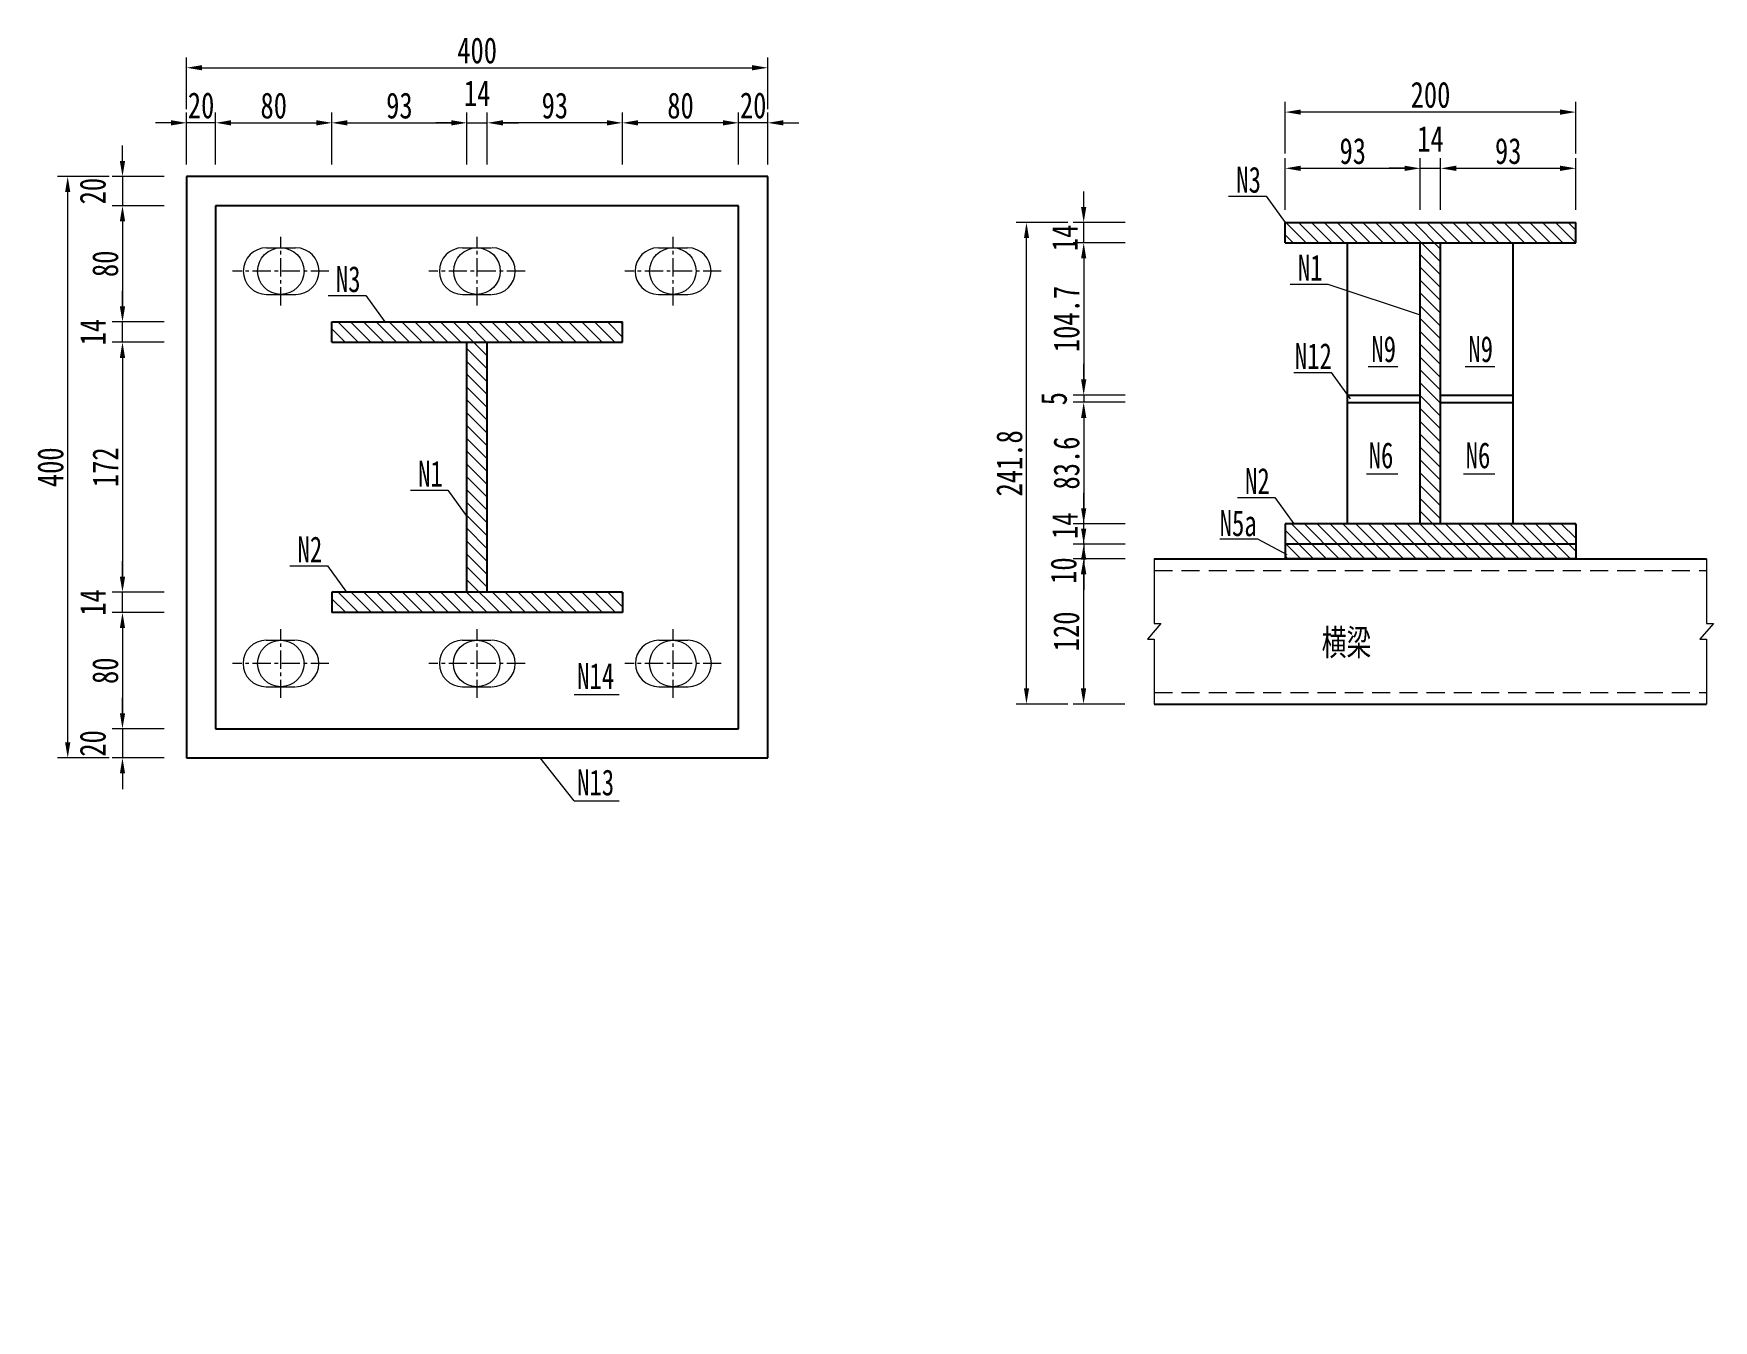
# Model space of a CAD drawing. Extents: x 98573 to 114325, y 0 to 100142.
# Drawn here: x 99855 to 101011, y 24648 to 25533 of the extents above; entities that cross this region are included whole.
import ezdxf

# ---------------------------------------------------------------- set-up
doc = ezdxf.new("R2010")
doc.units = 0
doc.header["$MEASUREMENT"] = 0
doc.linetypes.add('CENTERX2', pattern=[4, 2.5, -0.5, 0.5, -0.5])
doc.linetypes.add('DASHED2', pattern=[0.375, 0.25, -0.125])
doc.layers.get('Defpoints').update_dxf_attribs({"color": 9, "lineweight": 5})
for name, color, linetype, lineweight in [('dashed', 4, 'DASHED2', 5), ('中心线', 2, 'CENTERX2', 15), ('标注', 4, 'Continuous', 13), ('细线', 4, 'Continuous', 13), ('钢板单线', 6, 'Continuous', 25)]:
    doc.layers.add(name, color=color, linetype=linetype, lineweight=lineweight)
doc.styles.get("Standard").update_dxf_attribs({"font": '仿宋_GB2312.ttf', "width": 0.75})
doc.dimstyles.new('0.1', dxfattribs={"dimscale": 0, "dimtxt": 2.5, "dimasz": 1.5, "dimexe": 1, "dimexo": 1, "dimgap": 0.4, "dimtad": 1, "dimdec": 1, "dimdsep": 46, "dimtxsty": 'Standard', "dimcen": 0.2, "dimclrd": 256, "dimclre": 256, "dimclrt": 256, "dimadec": 3, "dimazin": 2, "dimtfac": 1, "dimtdec": 1, "dimtmove": 2, "dimatfit": 3, "dimfxl": 4, "dimfxlon": 1, "dimtolj": 1, "dimtzin": 0, "dimlwd": -1, "dimlwe": -1, "dimarcsym": 0})

# ---------------------------------------------------------------- blocks, each defined once
blk = doc.blocks.new('*D238')
at = {"layer": 'Defpoints', "color": 0, "transparency": 16777216}
for p in [(100063.1, 25414.7), (99916.1, 25334.7), (100060.2, 25334.7)]:
    blk.add_point(p, dxfattribs=at)
at = {"layer": '标注', "transparency": 16777216}
for p, q in [((99944.7, 25414.7), (99909, 25414.7)), ((99944.7, 25334.7), (99909, 25334.7))]:
    blk.add_line(p, q, dxfattribs=at)
at = {"layer": '标注', "color": 4, "transparency": 16777216}
blk.add_line((99916.1, 25404), (99916.1, 25345.4), dxfattribs=at)
for points in [[(99914.3, 25404), (99917.9, 25404), (99916.1, 25414.7)], [(99914.3, 25345.4), (99917.9, 25345.4), (99916.1, 25334.7)]]:
    blk.add_solid(points, dxfattribs=at)
at = {"layer": '标注', "transparency": 16777216, "insert": (99904.3, 25374.7), "char_height": 17.86, "attachment_point": 5, "rotation": 90}
blk.add_mtext('\\A1;80', dxfattribs=at)
blk = doc.blocks.new('*D239')
at = {"layer": 'Defpoints', "color": 0, "transparency": 16777216}
for p in [(99916.1, 25334.7), (100060.2, 25334.7), (100060.2, 25320.7)]:
    blk.add_point(p, dxfattribs=at)
at = {"layer": '标注', "color": 4, "transparency": 16777216}
for p, q in [((99916.1, 25345.4), (99916.1, 25356.1)), ((99916.1, 25320.7), (99916.1, 25334.7)), ((99916.1, 25310), (99916.1, 25299.3))]:
    blk.add_line(p, q, dxfattribs=at)
at = {"layer": '标注', "transparency": 16777216}
for p, q in [((99944.7, 25334.7), (99909, 25334.7)), ((99944.7, 25320.7), (99909, 25320.7))]:
    blk.add_line(p, q, dxfattribs=at)
at = {"layer": '标注', "color": 4, "transparency": 16777216}
for points in [[(99914.3, 25345.4), (99917.9, 25345.4), (99916.1, 25334.7)], [(99914.3, 25310), (99917.9, 25310), (99916.1, 25320.7)]]:
    blk.add_solid(points, dxfattribs=at)
at = {"layer": '标注', "transparency": 16777216, "insert": (99895.7, 25327.7), "char_height": 17.86, "attachment_point": 5, "rotation": 90}
blk.add_mtext('\\A1;14', dxfattribs=at)
blk = doc.blocks.new('*D240')
at = {"layer": 'Defpoints', "color": 0, "transparency": 16777216}
for p in [(100060.2, 25320.7), (99916.1, 25148.7), (100060.2, 25148.7)]:
    blk.add_point(p, dxfattribs=at)
at = {"layer": '标注', "transparency": 16777216}
for p, q in [((99944.7, 25320.7), (99909, 25320.7)), ((99944.7, 25148.7), (99909, 25148.7))]:
    blk.add_line(p, q, dxfattribs=at)
at = {"layer": '标注', "color": 4, "transparency": 16777216}
blk.add_line((99916.1, 25310), (99916.1, 25159.4), dxfattribs=at)
for points in [[(99914.3, 25310), (99917.9, 25310), (99916.1, 25320.7)], [(99914.3, 25159.4), (99917.9, 25159.4), (99916.1, 25148.7)]]:
    blk.add_solid(points, dxfattribs=at)
at = {"layer": '标注', "transparency": 16777216, "insert": (99904.3, 25234.7), "char_height": 17.86, "attachment_point": 5, "rotation": 90}
blk.add_mtext('\\A1;172', dxfattribs=at)
blk = doc.blocks.new('*D241')
at = {"layer": 'Defpoints', "color": 0, "transparency": 16777216}
for p in [(99916.1, 25148.7), (100060.2, 25148.7), (100060.2, 25134.7)]:
    blk.add_point(p, dxfattribs=at)
at = {"layer": '标注', "color": 4, "transparency": 16777216}
for p, q in [((99916.1, 25159.4), (99916.1, 25170.1)), ((99916.1, 25134.7), (99916.1, 25148.7)), ((99916.1, 25124), (99916.1, 25113.3))]:
    blk.add_line(p, q, dxfattribs=at)
at = {"layer": '标注', "transparency": 16777216}
for p, q in [((99944.7, 25148.7), (99909, 25148.7)), ((99944.7, 25134.7), (99909, 25134.7))]:
    blk.add_line(p, q, dxfattribs=at)
at = {"layer": '标注', "color": 4, "transparency": 16777216}
for points in [[(99914.3, 25159.4), (99917.9, 25159.4), (99916.1, 25148.7)], [(99914.3, 25124), (99917.9, 25124), (99916.1, 25134.7)]]:
    blk.add_solid(points, dxfattribs=at)
at = {"layer": '标注', "transparency": 16777216, "insert": (99895.7, 25141.7), "char_height": 17.86, "attachment_point": 5, "rotation": 90}
blk.add_mtext('\\A1;14', dxfattribs=at)
blk = doc.blocks.new('*D242')
at = {"layer": 'Defpoints', "color": 0, "transparency": 16777216}
for p in [(100060.2, 25134.7), (99916.1, 25054.7), (100060.2, 25054.7)]:
    blk.add_point(p, dxfattribs=at)
at = {"layer": '标注', "transparency": 16777216}
for p, q in [((99944.7, 25134.7), (99909, 25134.7)), ((99944.7, 25054.7), (99909, 25054.7))]:
    blk.add_line(p, q, dxfattribs=at)
at = {"layer": '标注', "color": 4, "transparency": 16777216}
blk.add_line((99916.1, 25124), (99916.1, 25065.4), dxfattribs=at)
for points in [[(99914.3, 25124), (99917.9, 25124), (99916.1, 25134.7)], [(99914.3, 25065.4), (99917.9, 25065.4), (99916.1, 25054.7)]]:
    blk.add_solid(points, dxfattribs=at)
at = {"layer": '标注', "transparency": 16777216, "insert": (99904.3, 25094.7), "char_height": 17.86, "attachment_point": 5, "rotation": 90}
blk.add_mtext('\\A1;80', dxfattribs=at)
blk = doc.blocks.new('*D243')
at = {"layer": 'Defpoints', "color": 0, "transparency": 16777216}
for p in [(99878.4, 25434.7), (99960.2, 25434.7), (99960.2, 25034.7)]:
    blk.add_point(p, dxfattribs=at)
at = {"layer": '标注', "transparency": 16777216}
for p, q in [((99907, 25434.7), (99871.3, 25434.7)), ((99907, 25034.7), (99871.3, 25034.7))]:
    blk.add_line(p, q, dxfattribs=at)
at = {"layer": '标注', "color": 4, "transparency": 16777216}
blk.add_line((99878.4, 25045.4), (99878.4, 25424), dxfattribs=at)
for points in [[(99876.6, 25424), (99880.2, 25424), (99878.4, 25434.7)], [(99876.6, 25045.4), (99880.2, 25045.4), (99878.4, 25034.7)]]:
    blk.add_solid(points, dxfattribs=at)
at = {"layer": '标注', "transparency": 16777216, "insert": (99866.6, 25234.7), "char_height": 17.86, "attachment_point": 5, "rotation": 90}
blk.add_mtext('\\A1;400', dxfattribs=at)
blk = doc.blocks.new('*D244')
at = {"layer": 'Defpoints', "color": 0, "transparency": 16777216}
for p in [(100060.2, 25471.7), (99980.2, 25414.7), (100060.2, 25334.7)]:
    blk.add_point(p, dxfattribs=at)
at = {"layer": '标注', "transparency": 16777216}
for p, q in [((99980.2, 25443.1), (99980.2, 25478.9)), ((100060.2, 25443.1), (100060.2, 25478.9))]:
    blk.add_line(p, q, dxfattribs=at)
at = {"layer": '标注', "color": 4, "transparency": 16777216}
blk.add_line((99990.9, 25471.7), (100049.5, 25471.7), dxfattribs=at)
for points in [[(99990.9, 25473.5), (99990.9, 25469.9), (99980.2, 25471.7)], [(100049.5, 25473.5), (100049.5, 25469.9), (100060.2, 25471.7)]]:
    blk.add_solid(points, dxfattribs=at)
at = {"layer": '标注', "transparency": 16777216, "insert": (100020.2, 25483.5), "char_height": 17.86, "attachment_point": 5}
blk.add_mtext('\\A1;80', dxfattribs=at)
blk = doc.blocks.new('*D245')
at = {"layer": 'Defpoints', "color": 0, "transparency": 16777216}
for p in [(100153.2, 25471.7), (100060.2, 25334.7), (100153.2, 25320.6)]:
    blk.add_point(p, dxfattribs=at)
at = {"layer": '标注', "transparency": 16777216}
for p, q in [((100060.2, 25443.1), (100060.2, 25478.9)), ((100153.2, 25443.1), (100153.2, 25478.9))]:
    blk.add_line(p, q, dxfattribs=at)
at = {"layer": '标注', "color": 4, "transparency": 16777216}
blk.add_line((100070.9, 25471.7), (100142.5, 25471.7), dxfattribs=at)
for points in [[(100070.9, 25473.5), (100070.9, 25469.9), (100060.2, 25471.7)], [(100142.5, 25473.5), (100142.5, 25469.9), (100153.2, 25471.7)]]:
    blk.add_solid(points, dxfattribs=at)
at = {"layer": '标注', "transparency": 16777216, "insert": (100106.7, 25483.5), "char_height": 17.86, "attachment_point": 5}
blk.add_mtext('\\A1;93', dxfattribs=at)
blk = doc.blocks.new('*D246')
at = {"layer": 'Defpoints', "color": 0, "transparency": 16777216}
for p in [(100167.2, 25471.7), (100153.2, 25291.6), (100167.2, 25291.6)]:
    blk.add_point(p, dxfattribs=at)
at = {"layer": '标注', "color": 4, "transparency": 16777216}
for p, q in [((100142.5, 25471.7), (100131.8, 25471.7)), ((100153.2, 25471.7), (100167.2, 25471.7)), ((100177.9, 25471.7), (100188.6, 25471.7))]:
    blk.add_line(p, q, dxfattribs=at)
at = {"layer": '标注', "transparency": 16777216}
for p, q in [((100153.2, 25443.1), (100153.2, 25478.9)), ((100167.2, 25443.1), (100167.2, 25478.9))]:
    blk.add_line(p, q, dxfattribs=at)
at = {"layer": '标注', "color": 4, "transparency": 16777216}
for points in [[(100142.5, 25473.5), (100142.5, 25469.9), (100153.2, 25471.7)], [(100177.9, 25473.5), (100177.9, 25469.9), (100167.2, 25471.7)]]:
    blk.add_solid(points, dxfattribs=at)
at = {"layer": '标注', "transparency": 16777216, "insert": (100160.2, 25492.1), "char_height": 17.86, "attachment_point": 5}
blk.add_mtext('\\A1;14', dxfattribs=at)
blk = doc.blocks.new('*D247')
at = {"layer": 'Defpoints', "color": 0, "transparency": 16777216}
for p in [(100260.2, 25471.7), (100340.2, 25414.7), (100260.2, 25334.7)]:
    blk.add_point(p, dxfattribs=at)
at = {"layer": '标注', "transparency": 16777216}
for p, q in [((100260.2, 25443.1), (100260.2, 25478.9)), ((100340.2, 25443.1), (100340.2, 25478.9))]:
    blk.add_line(p, q, dxfattribs=at)
at = {"layer": '标注', "color": 4, "transparency": 16777216}
blk.add_line((100329.5, 25471.7), (100270.9, 25471.7), dxfattribs=at)
for points in [[(100270.9, 25473.5), (100270.9, 25469.9), (100260.2, 25471.7)], [(100329.5, 25473.5), (100329.5, 25469.9), (100340.2, 25471.7)]]:
    blk.add_solid(points, dxfattribs=at)
at = {"layer": '标注', "transparency": 16777216, "insert": (100300.2, 25483.5), "char_height": 17.86, "attachment_point": 5}
blk.add_mtext('\\A1;80', dxfattribs=at)
blk = doc.blocks.new('*D248')
at = {"layer": 'Defpoints', "color": 0, "transparency": 16777216}
for p in [(100167.2, 25471.7), (100260.2, 25334.7), (100167.2, 25320.6)]:
    blk.add_point(p, dxfattribs=at)
at = {"layer": '标注', "transparency": 16777216}
for p, q in [((100167.2, 25443.1), (100167.2, 25478.9)), ((100260.2, 25443.1), (100260.2, 25478.9))]:
    blk.add_line(p, q, dxfattribs=at)
at = {"layer": '标注', "color": 4, "transparency": 16777216}
blk.add_line((100249.5, 25471.7), (100177.9, 25471.7), dxfattribs=at)
for points in [[(100177.9, 25473.5), (100177.9, 25469.9), (100167.2, 25471.7)], [(100249.5, 25473.5), (100249.5, 25469.9), (100260.2, 25471.7)]]:
    blk.add_solid(points, dxfattribs=at)
at = {"layer": '标注', "transparency": 16777216, "insert": (100213.7, 25483.5), "char_height": 17.86, "attachment_point": 5}
blk.add_mtext('\\A1;93', dxfattribs=at)
blk = doc.blocks.new('*D249')
at = {"layer": 'Defpoints', "color": 0, "transparency": 16777216}
for p in [(100360.2, 25509.6), (99960.2, 25434.7), (100360.2, 25434.7)]:
    blk.add_point(p, dxfattribs=at)
at = {"layer": '标注', "transparency": 16777216}
for p, q in [((99960.2, 25481), (99960.2, 25516.7)), ((100360.2, 25481), (100360.2, 25516.7))]:
    blk.add_line(p, q, dxfattribs=at)
at = {"layer": '标注', "color": 4, "transparency": 16777216}
blk.add_line((99970.9, 25509.6), (100349.5, 25509.6), dxfattribs=at)
for points in [[(99970.9, 25511.4), (99970.9, 25507.8), (99960.2, 25509.6)], [(100349.5, 25511.4), (100349.5, 25507.8), (100360.2, 25509.6)]]:
    blk.add_solid(points, dxfattribs=at)
at = {"layer": '标注', "transparency": 16777216, "insert": (100160.2, 25521.4), "char_height": 17.86, "attachment_point": 5}
blk.add_mtext('\\A1;400', dxfattribs=at)
blk = doc.blocks.new('*D250')
at = {"layer": 'Defpoints', "color": 0, "transparency": 16777216}
for p in [(100809.4, 25440.4), (100716.4, 25403.1), (100809.4, 25389.1)]:
    blk.add_point(p, dxfattribs=at)
at = {"layer": '标注', "transparency": 16777216}
for p, q in [((100716.4, 25411.8), (100716.4, 25447.5)), ((100809.4, 25411.8), (100809.4, 25447.5))]:
    blk.add_line(p, q, dxfattribs=at)
at = {"layer": '标注', "color": 4, "transparency": 16777216}
blk.add_line((100727.1, 25440.4), (100798.6, 25440.4), dxfattribs=at)
for points in [[(100727.1, 25442.2), (100727.1, 25438.6), (100716.4, 25440.4)], [(100798.6, 25442.2), (100798.6, 25438.6), (100809.4, 25440.4)]]:
    blk.add_solid(points, dxfattribs=at)
at = {"layer": '标注', "transparency": 16777216, "insert": (100762.9, 25452.2), "char_height": 17.86, "attachment_point": 5}
blk.add_mtext('\\A1;93', dxfattribs=at)
blk = doc.blocks.new('*D251')
at = {"layer": 'Defpoints', "color": 0, "transparency": 16777216}
for p in [(100823.4, 25440.4), (100809.4, 25389), (100823.4, 25389)]:
    blk.add_point(p, dxfattribs=at)
at = {"layer": '标注', "color": 4, "transparency": 16777216}
for p, q in [((100798.6, 25440.4), (100787.9, 25440.4)), ((100809.4, 25440.4), (100823.4, 25440.4)), ((100834.1, 25440.4), (100844.8, 25440.4))]:
    blk.add_line(p, q, dxfattribs=at)
at = {"layer": '标注', "transparency": 16777216}
for p, q in [((100809.4, 25411.8), (100809.4, 25447.5)), ((100823.4, 25411.8), (100823.4, 25447.5))]:
    blk.add_line(p, q, dxfattribs=at)
at = {"layer": '标注', "color": 4, "transparency": 16777216}
for points in [[(100798.6, 25442.2), (100798.6, 25438.6), (100809.4, 25440.4)], [(100834.1, 25442.2), (100834.1, 25438.6), (100823.4, 25440.4)]]:
    blk.add_solid(points, dxfattribs=at)
at = {"layer": '标注', "transparency": 16777216, "insert": (100816.4, 25460.7), "char_height": 17.86, "attachment_point": 5}
blk.add_mtext('\\A1;14', dxfattribs=at)
blk = doc.blocks.new('*D252')
at = {"layer": 'Defpoints', "color": 0, "transparency": 16777216}
for p in [(100916.4, 25440.4), (100823.4, 25389), (100916.4, 0)]:
    blk.add_point(p, dxfattribs=at)
at = {"layer": '标注', "transparency": 16777216}
for p, q in [((100823.4, 25411.8), (100823.4, 25447.5)), ((100916.4, 25411.8), (100916.4, 25447.5))]:
    blk.add_line(p, q, dxfattribs=at)
at = {"layer": '标注', "color": 4, "transparency": 16777216}
blk.add_line((100834.1, 25440.4), (100905.6, 25440.4), dxfattribs=at)
for points in [[(100834.1, 25442.2), (100834.1, 25438.6), (100823.4, 25440.4)], [(100905.6, 25442.2), (100905.6, 25438.6), (100916.4, 25440.4)]]:
    blk.add_solid(points, dxfattribs=at)
at = {"layer": '标注', "transparency": 16777216, "insert": (100869.9, 25452.2), "char_height": 17.86, "attachment_point": 5}
blk.add_mtext('\\A1;93', dxfattribs=at)
blk = doc.blocks.new('*D253')
at = {"layer": 'Defpoints', "color": 0, "transparency": 16777216}
for p in [(100716.4, 25479.1), (100716.4, 25403.1), (100916.4, 25403.1)]:
    blk.add_point(p, dxfattribs=at)
at = {"layer": '标注', "transparency": 16777216}
for p, q in [((100716.4, 25450.5), (100716.4, 25486.2)), ((100916.4, 25450.5), (100916.4, 25486.2))]:
    blk.add_line(p, q, dxfattribs=at)
at = {"layer": '标注', "color": 4, "transparency": 16777216}
blk.add_line((100905.6, 25479.1), (100727.1, 25479.1), dxfattribs=at)
for points in [[(100727.1, 25480.9), (100727.1, 25477.3), (100716.4, 25479.1)], [(100905.6, 25480.9), (100905.6, 25477.3), (100916.4, 25479.1)]]:
    blk.add_solid(points, dxfattribs=at)
at = {"layer": '标注', "transparency": 16777216, "insert": (100816.4, 25490.9), "char_height": 17.86, "attachment_point": 5}
blk.add_mtext('\\A1;200', dxfattribs=at)
blk = doc.blocks.new('*D254')
at = {"layer": 'Defpoints', "color": 0, "transparency": 16777216}
for p in [(100577.7, 25403.1), (100716.4, 25403.1), (100716.4, 25389.1)]:
    blk.add_point(p, dxfattribs=at)
at = {"layer": '标注', "color": 4, "transparency": 16777216}
for p, q in [((100577.7, 25413.8), (100577.7, 25424.5)), ((100577.7, 25389.1), (100577.7, 25403.1)), ((100577.7, 25378.4), (100577.7, 25367.6))]:
    blk.add_line(p, q, dxfattribs=at)
at = {"layer": '标注', "transparency": 16777216}
for p, q in [((100606.3, 25403.1), (100570.5, 25403.1)), ((100606.3, 25389.1), (100570.5, 25389.1))]:
    blk.add_line(p, q, dxfattribs=at)
at = {"layer": '标注', "color": 4, "transparency": 16777216}
for points in [[(100575.9, 25413.8), (100579.5, 25413.8), (100577.7, 25403.1)], [(100575.9, 25378.4), (100579.5, 25378.4), (100577.7, 25389.1)]]:
    blk.add_solid(points, dxfattribs=at)
at = {"layer": '标注', "transparency": 16777216, "insert": (100564.7, 25392.5), "char_height": 17.86, "attachment_point": 5, "rotation": 90}
blk.add_mtext('\\A1;14', dxfattribs=at)
blk = doc.blocks.new('*D255')
at = {"layer": 'Defpoints', "color": 0, "transparency": 16777216}
for p in [(100577.7, 25195.8), (100625.1, 25195.8), (100625.1, 25181.8)]:
    blk.add_point(p, dxfattribs=at)
at = {"layer": '标注', "color": 4, "transparency": 16777216}
for p, q in [((100577.7, 25206.5), (100577.7, 25217.2)), ((100577.7, 25181.8), (100577.7, 25195.8)), ((100577.7, 25171.1), (100577.7, 25160.3))]:
    blk.add_line(p, q, dxfattribs=at)
at = {"layer": '标注', "transparency": 16777216}
for p, q in [((100606.3, 25195.8), (100570.5, 25195.8)), ((100606.3, 25181.8), (100570.5, 25181.8))]:
    blk.add_line(p, q, dxfattribs=at)
at = {"layer": '标注', "color": 4, "transparency": 16777216}
for points in [[(100575.9, 25206.5), (100579.5, 25206.5), (100577.7, 25195.8)], [(100575.9, 25171.1), (100579.5, 25171.1), (100577.7, 25181.8)]]:
    blk.add_solid(points, dxfattribs=at)
at = {"layer": '标注', "transparency": 16777216, "insert": (100564.7, 25194.5), "char_height": 17.86, "attachment_point": 5, "rotation": 90}
blk.add_mtext('\\A1;14', dxfattribs=at)
blk = doc.blocks.new('*D256')
at = {"layer": 'Defpoints', "color": 0, "transparency": 16777216}
for p in [(100577.7, 25171.8), (100625.1, 25181.8), (100625.1, 25171.8)]:
    blk.add_point(p, dxfattribs=at)
at = {"layer": '标注', "color": 4, "transparency": 16777216}
for p, q in [((100577.7, 25192.5), (100577.7, 25203.2)), ((100577.7, 25181.8), (100577.7, 25171.8)), ((100577.7, 25161.1), (100577.7, 25150.3))]:
    blk.add_line(p, q, dxfattribs=at)
at = {"layer": '标注', "transparency": 16777216}
for p, q in [((100606.3, 25181.8), (100570.5, 25181.8)), ((100606.3, 25171.8), (100570.5, 25171.8))]:
    blk.add_line(p, q, dxfattribs=at)
at = {"layer": '标注', "color": 4, "transparency": 16777216}
for points in [[(100575.9, 25192.5), (100579.5, 25192.5), (100577.7, 25181.8)], [(100575.9, 25161.1), (100579.5, 25161.1), (100577.7, 25171.8)]]:
    blk.add_solid(points, dxfattribs=at)
at = {"layer": '标注', "transparency": 16777216, "insert": (100563.9, 25163.6), "char_height": 17.86, "attachment_point": 5, "rotation": 90}
blk.add_mtext('\\A1;10', dxfattribs=at)
blk = doc.blocks.new('*D257')
at = {"layer": 'Defpoints', "color": 0, "transparency": 16777216}
for p in [(100660.3, 25171.8), (100577.6, 25071.8), (100660.3, 25071.8)]:
    blk.add_point(p, dxfattribs=at)
at = {"layer": '标注', "transparency": 16777216}
for p, q in [((100606.1, 25171.8), (100570.4, 25171.8)), ((100606.1, 25071.8), (100570.4, 25071.8))]:
    blk.add_line(p, q, dxfattribs=at)
at = {"layer": '标注', "color": 4, "transparency": 16777216}
blk.add_line((100577.6, 25161.1), (100577.6, 25082.5), dxfattribs=at)
for points in [[(100575.8, 25161.1), (100579.4, 25161.1), (100577.6, 25171.8)], [(100575.8, 25082.5), (100579.4, 25082.5), (100577.6, 25071.8)]]:
    blk.add_solid(points, dxfattribs=at)
at = {"layer": '标注', "transparency": 16777216, "insert": (100565.8, 25121.8), "char_height": 17.86, "attachment_point": 5, "rotation": 90}
blk.add_mtext('\\A1;120', dxfattribs=at)
blk = doc.blocks.new('*D258')
at = {"layer": 'Defpoints', "color": 0, "transparency": 16777216}
for p in [(100538.3, 25403.1), (100735.6, 25403.1), (100642.5, 25071.8)]:
    blk.add_point(p, dxfattribs=at)
at = {"layer": '标注', "transparency": 16777216}
for p, q in [((100566.9, 25403.1), (100531.2, 25403.1)), ((100566.9, 25071.8), (100531.2, 25071.8))]:
    blk.add_line(p, q, dxfattribs=at)
at = {"layer": '标注', "color": 4, "transparency": 16777216}
blk.add_line((100538.3, 25082.5), (100538.3, 25392.4), dxfattribs=at)
for points in [[(100536.6, 25392.4), (100540.1, 25392.4), (100538.3, 25403.1)], [(100536.6, 25082.5), (100540.1, 25082.5), (100538.3, 25071.8)]]:
    blk.add_solid(points, dxfattribs=at)
at = {"layer": '标注', "transparency": 16777216, "insert": (100526.6, 25237.4), "char_height": 17.86, "attachment_point": 5, "rotation": 90}
blk.add_mtext('\\A1;241.8', dxfattribs=at)
blk = doc.blocks.new('*D265')
at = {"layer": 'Defpoints', "color": 0, "transparency": 16777216}
for p in [(100716.4, 25389.1), (100577.7, 25284.4), (100759.4, 25284.4)]:
    blk.add_point(p, dxfattribs=at)
at = {"layer": '标注', "transparency": 16777216}
for p, q in [((100606.3, 25389.1), (100570.5, 25389.1)), ((100606.3, 25284.4), (100570.5, 25284.4))]:
    blk.add_line(p, q, dxfattribs=at)
at = {"layer": '标注', "color": 4, "transparency": 16777216}
blk.add_line((100577.7, 25378.4), (100577.7, 25295.1), dxfattribs=at)
for points in [[(100575.9, 25378.4), (100579.5, 25378.4), (100577.7, 25389.1)], [(100575.9, 25295.1), (100579.5, 25295.1), (100577.7, 25284.4)]]:
    blk.add_solid(points, dxfattribs=at)
at = {"layer": '标注', "transparency": 16777216, "insert": (100565.9, 25336.7), "char_height": 17.86, "attachment_point": 5, "rotation": 90}
blk.add_mtext('\\A1;104.7', dxfattribs=at)
blk = doc.blocks.new('*D266')
at = {"layer": 'Defpoints', "color": 0, "transparency": 16777216}
for p in [(100577.7, 25279.4), (100777.3, 25284.4), (100777.3, 25279.4)]:
    blk.add_point(p, dxfattribs=at)
at = {"layer": '标注', "color": 4, "transparency": 16777216}
for p, q in [((100577.7, 25295.1), (100577.7, 25305.8)), ((100577.7, 25284.4), (100577.7, 25279.4)), ((100577.7, 25268.7), (100577.7, 25257.9))]:
    blk.add_line(p, q, dxfattribs=at)
at = {"layer": '标注', "transparency": 16777216}
for p, q in [((100606.3, 25284.4), (100570.5, 25284.4)), ((100606.3, 25279.4), (100570.5, 25279.4))]:
    blk.add_line(p, q, dxfattribs=at)
at = {"layer": '标注', "color": 4, "transparency": 16777216}
for points in [[(100575.9, 25295.1), (100579.5, 25295.1), (100577.7, 25284.4)], [(100575.9, 25268.7), (100579.5, 25268.7), (100577.7, 25279.4)]]:
    blk.add_solid(points, dxfattribs=at)
at = {"layer": '标注', "transparency": 16777216, "insert": (100557.3, 25281.9), "char_height": 17.86, "attachment_point": 5, "rotation": 90}
blk.add_mtext('\\A1;5', dxfattribs=at)
blk = doc.blocks.new('*D267')
at = {"layer": 'Defpoints', "color": 0, "transparency": 16777216}
for p in [(100777.3, 25279.4), (100577.7, 25195.8), (100777.3, 25195.8)]:
    blk.add_point(p, dxfattribs=at)
at = {"layer": '标注', "transparency": 16777216}
for p, q in [((100606.3, 25279.4), (100570.5, 25279.4)), ((100606.3, 25195.8), (100570.5, 25195.8))]:
    blk.add_line(p, q, dxfattribs=at)
at = {"layer": '标注', "color": 4, "transparency": 16777216}
blk.add_line((100577.7, 25268.7), (100577.7, 25206.5), dxfattribs=at)
for points in [[(100575.9, 25268.7), (100579.5, 25268.7), (100577.7, 25279.4)], [(100575.9, 25206.5), (100579.5, 25206.5), (100577.7, 25195.8)]]:
    blk.add_solid(points, dxfattribs=at)
at = {"layer": '标注', "transparency": 16777216, "insert": (100565.9, 25237.6), "char_height": 17.86, "attachment_point": 5, "rotation": 90}
blk.add_mtext('\\A1;83.6', dxfattribs=at)
blk = doc.blocks.new('*D1383')
at = {"layer": 'Defpoints', "color": 0, "transparency": 16777216}
for p in [(100340.2, 25471.7), (100360.2, 25434.7), (100340.2, 25334.7)]:
    blk.add_point(p, dxfattribs=at)
at = {"layer": '标注', "color": 4, "transparency": 16777216}
for p, q in [((100329.5, 25471.7), (100318.8, 25471.7)), ((100360.2, 25471.7), (100340.2, 25471.7)), ((100370.9, 25471.7), (100381.6, 25471.7))]:
    blk.add_line(p, q, dxfattribs=at)
at = {"layer": '标注', "transparency": 16777216}
for p, q in [((100340.2, 25443.1), (100340.2, 25478.9)), ((100360.2, 25443.1), (100360.2, 25478.9))]:
    blk.add_line(p, q, dxfattribs=at)
at = {"layer": '标注', "color": 4, "transparency": 16777216}
for points in [[(100329.5, 25473.5), (100329.5, 25469.9), (100340.2, 25471.7)], [(100370.9, 25473.5), (100370.9, 25469.9), (100360.2, 25471.7)]]:
    blk.add_solid(points, dxfattribs=at)
at = {"layer": '标注', "transparency": 16777216, "insert": (100350.2, 25483.6), "char_height": 17.86, "attachment_point": 5}
blk.add_mtext('\\A1;20', dxfattribs=at)
blk = doc.blocks.new('*D1384')
at = {"layer": 'Defpoints', "color": 0, "transparency": 16777216}
for p in [(99960.2, 25471.7), (99980.2, 25434.7), (99960.2, 25334.7)]:
    blk.add_point(p, dxfattribs=at)
at = {"layer": '标注', "color": 4, "transparency": 16777216}
for p, q in [((99949.5, 25471.7), (99938.8, 25471.7)), ((99980.2, 25471.7), (99960.2, 25471.7)), ((99990.9, 25471.7), (100001.6, 25471.7))]:
    blk.add_line(p, q, dxfattribs=at)
at = {"layer": '标注', "transparency": 16777216}
for p, q in [((99960.2, 25443.1), (99960.2, 25478.9)), ((99980.2, 25443.1), (99980.2, 25478.9))]:
    blk.add_line(p, q, dxfattribs=at)
at = {"layer": '标注', "color": 4, "transparency": 16777216}
for points in [[(99949.5, 25473.5), (99949.5, 25469.9), (99960.2, 25471.7)], [(99990.9, 25473.5), (99990.9, 25469.9), (99980.2, 25471.7)]]:
    blk.add_solid(points, dxfattribs=at)
at = {"layer": '标注', "transparency": 16777216, "insert": (99970.2, 25483.6), "char_height": 17.86, "attachment_point": 5}
blk.add_mtext('\\A1;20', dxfattribs=at)
blk = doc.blocks.new('*D1385')
at = {"layer": 'Defpoints', "color": 0, "transparency": 16777216}
for p in [(100005.1, 25434.7), (99916.1, 25414.7), (100060.2, 25414.7)]:
    blk.add_point(p, dxfattribs=at)
at = {"layer": '标注', "color": 4, "transparency": 16777216}
for p, q in [((99916.1, 25445.4), (99916.1, 25456.1)), ((99916.1, 25434.7), (99916.1, 25414.7)), ((99916.1, 25404), (99916.1, 25393.3))]:
    blk.add_line(p, q, dxfattribs=at)
at = {"layer": '标注', "transparency": 16777216}
for p, q in [((99944.7, 25434.7), (99909, 25434.7)), ((99944.7, 25414.7), (99909, 25414.7))]:
    blk.add_line(p, q, dxfattribs=at)
at = {"layer": '标注', "color": 4, "transparency": 16777216}
for points in [[(99914.3, 25445.4), (99917.9, 25445.4), (99916.1, 25434.7)], [(99914.3, 25404), (99917.9, 25404), (99916.1, 25414.7)]]:
    blk.add_solid(points, dxfattribs=at)
at = {"layer": '标注', "transparency": 16777216, "insert": (99895.7, 25424.7), "char_height": 17.86, "attachment_point": 5, "rotation": 90}
blk.add_mtext('\\A1;20', dxfattribs=at)
blk = doc.blocks.new('*D1386')
at = {"layer": 'Defpoints', "color": 0, "transparency": 16777216}
for p in [(100005.1, 25054.7), (99916.1, 25034.7), (100060.2, 25034.7)]:
    blk.add_point(p, dxfattribs=at)
at = {"layer": '标注', "color": 4, "transparency": 16777216}
for p, q in [((99916.1, 25065.4), (99916.1, 25076.1)), ((99916.1, 25054.7), (99916.1, 25034.7)), ((99916.1, 25024), (99916.1, 25013.3))]:
    blk.add_line(p, q, dxfattribs=at)
at = {"layer": '标注', "transparency": 16777216}
for p, q in [((99944.7, 25054.7), (99909, 25054.7)), ((99944.7, 25034.7), (99909, 25034.7))]:
    blk.add_line(p, q, dxfattribs=at)
at = {"layer": '标注', "color": 4, "transparency": 16777216}
for points in [[(99914.3, 25065.4), (99917.9, 25065.4), (99916.1, 25054.7)], [(99914.3, 25024), (99917.9, 25024), (99916.1, 25034.7)]]:
    blk.add_solid(points, dxfattribs=at)
at = {"layer": '标注', "transparency": 16777216, "insert": (99895.7, 25044.7), "char_height": 17.86, "attachment_point": 5, "rotation": 90}
blk.add_mtext('\\A1;20', dxfattribs=at)

msp = doc.modelspace()

# ---------------------------------------------------------------- hatches: boundary and pattern name
at = {"layer": '标注'}
h = msp.add_hatch(dxfattribs=at)
h.set_pattern_fill('ANSI31', color=256, scale=50, angle=-90, style=0)
h.set_pattern_definition([(315, (78397.455, 107879.488), (4.4194174, 4.4194174), [])])
h.paths.add_polyline_path([(100916.35221, 25389.07531), (100916.35221, 25403.07531), (100716.35221, 25403.07531), (100716.35221, 25389.07531)])
h.paths.add_polyline_path([(100823.35221, 25195.77531), (100823.35221, 25389.07531), (100809.35221, 25389.07531), (100809.35221, 25195.77531)])
h.paths.add_polyline_path([(100916.35221, 25171.77531), (100916.35221, 25195.77531), (100716.35221, 25195.77531), (100716.35221, 25171.77531)])
h = msp.add_hatch(dxfattribs=at)
h.set_pattern_fill('ANSI31', color=256, scale=50, angle=-90, style=0)
h.set_pattern_definition([(315, (77741.295, 107832.398), (4.4194174, 4.4194174), [])])
h.paths.add_polyline_path([(100260.19265, 25320.68515), (100260.19265, 25334.68515), (100060.19265, 25334.68515), (100060.19265, 25320.68515)])
h.paths.add_polyline_path([(100167.19265, 25148.68515), (100167.19265, 25320.68515), (100153.19265, 25320.68515), (100153.19265, 25148.68515)])
h.paths.add_polyline_path([(100260.19265, 25134.68515), (100260.19265, 25148.68515), (100060.19265, 25148.68515), (100060.19265, 25134.68515)])

# ---------------------------------------------------------------- linework, layer by layer
at = {"layer": 'dashed', "ltscale": 50}
for p, q in [((100626.22544, 25163.77531), (101006.47899, 25163.77531)), ((100626.22544, 25079.77531), (101006.47899, 25079.77531))]:
    msp.add_line(p, q, dxfattribs=at)
at = {"layer": '中心线', "ltscale": 5}
for p, q in [((100025.19265, 25346.0434), (100025.19265, 25393.32689)), ((100160.19265, 25346.0434), (100160.19265, 25393.32689)), ((100295.19265, 25346.0434), (100295.19265, 25393.32689)), ((100058.18155, 25369.68515), (99991.94297, 25369.68515)), ((100193.18155, 25369.68515), (100126.94297, 25369.68515)), ((100328.18155, 25369.68515), (100261.94297, 25369.68515)), ((100025.19265, 25076.0434), (100025.19265, 25123.32689)), ((100160.19265, 25076.0434), (100160.19265, 25123.32689)), ((100295.19265, 25076.0434), (100295.19265, 25123.32689)), ((100058.18155, 25099.68515), (99991.94297, 25099.68515)), ((100193.18155, 25099.68515), (100126.94297, 25099.68515)), ((100328.18155, 25099.68515), (100261.94297, 25099.68515))]:
    msp.add_line(p, q, dxfattribs=at)
at = {"layer": '标注'}
for p, q in [((100677.43918, 25421.18714), (100703.25967, 25421.18714)), ((100703.25967, 25421.18714), (100716.35221, 25403.07531)), ((100015.19265, 25385.68515), (100035.19265, 25385.68515)), ((100150.19265, 25385.68515), (100170.19265, 25385.68515)), ((100284.93187, 25385.68515), (100304.93187, 25385.68515)), ((100719.83719, 25360.72941), (100745.65769, 25360.72941)), ((100745.65769, 25360.72941), (100809.35221, 25339.59933)), ((100015.19265, 25353.68515), (100035.19265, 25353.68515)), ((100057.711, 25352.79697), (100083.5315, 25352.79697)), ((100083.5315, 25352.79697), (100096.62404, 25334.68515)), ((100150.19265, 25353.68515), (100170.19265, 25353.68515)), ((100284.93187, 25353.68515), (100304.93187, 25353.68515)), ((100722.30069, 25299.90773), (100748.12119, 25299.90773)), ((100748.12119, 25299.90773), (100761.21372, 25281.7959)), ((100114.27961, 25218.88617), (100140.10011, 25218.88617)), ((100140.10011, 25218.88617), (100153.19265, 25200.77434)), ((100683.47544, 25213.88714), (100709.29593, 25213.88714)), ((100709.29593, 25213.88714), (100722.38847, 25195.77531)), ((100671.4857, 25185.52608), (100697.3062, 25185.52608)), ((100697.3062, 25185.52608), (100717.60841, 25174.69254)), ((100031.30364, 25166.79697), (100057.12414, 25166.79697)), ((100057.12414, 25166.79697), (100070.21668, 25148.68515)), ((100015.06226, 25115.68515), (100035.06226, 25115.68515)), ((100150.19265, 25115.68515), (100170.19265, 25115.68515)), ((100285.19265, 25115.68515), (100305.19265, 25115.68515)), ((100015.06226, 25083.68515), (100035.06226, 25083.68515)), ((100150.19265, 25083.68515), (100170.19265, 25083.68515)), ((100226.9626, 25078.3804), (100258.00627, 25078.3804)), ((100285.19265, 25083.68515), (100305.19265, 25083.68515)), ((100226.9626, 25005.1454), (100203.70789, 25034.68515)), ((100226.9626, 25005.1454), (100258.00627, 25005.1454))]:
    msp.add_line(p, q, dxfattribs=at)
for points in [[(100626.22544, 25171.77531), (100626.22544, 25127.09531), (100630.88044, 25127.09531), (100621.57044, 25116.45531), (100626.22544, 25116.45531), (100626.22544, 25071.77531)], [(101006.47899, 25171.77531), (101006.47899, 25127.09531), (101011.13399, 25127.09531), (101001.82399, 25116.45531), (101006.47899, 25116.45531), (101006.47899, 25071.77531)]]:
    msp.add_lwpolyline(points, dxfattribs=at)
for centre in [(100025.06226, 25369.68515), (100160.06226, 25369.68515), (100294.93187, 25369.68515), (100025.06226, 25099.68515), (100159.93187, 25099.68515), (100294.93187, 25099.68515)]:
    msp.add_circle(centre, 16, dxfattribs=at)
for centre, start, end in [((100015.19265, 25369.68515), 90, 270), ((100035.45342, 25369.68515), 270, 90), ((100150.19265, 25369.68515), 90, 270), ((100170.45342, 25369.68515), 270, 90), ((100284.93187, 25369.68515), 90, 270), ((100305.19265, 25369.68515), 270, 90), ((100015.06226, 25099.68515), 90, 270), ((100035.32304, 25099.68515), 270, 90), ((100150.19265, 25099.68515), 90, 270), ((100170.45342, 25099.68515), 270, 90), ((100285.19265, 25099.68515), 90, 270), ((100305.45342, 25099.68515), 270, 90)]:
    msp.add_arc(centre, 16, start, end, dxfattribs=at)
at = {"layer": '细线'}
for p, q in [((100773.61308, 25304.08023), (100793.98737, 25304.08023)), ((100840.36458, 25304.08023), (100860.73887, 25304.08023)), ((100772.38517, 25230.26112), (100793.90019, 25230.26112)), ((100839.13667, 25230.26112), (100860.65169, 25230.26112))]:
    msp.add_line(p, q, dxfattribs=at)
at = {"layer": '钢板单线', "color": 1}
for p, q in [((100360.19265, 25434.68515), (99960.19265, 25434.68515)), ((99960.19265, 25434.68515), (99960.19265, 25034.68515)), ((100360.19265, 25034.68515), (100360.19265, 25434.68515)), ((100340.19265, 25414.68515), (99980.19265, 25414.68515)), ((99980.19265, 25414.68515), (99980.19265, 25054.68515)), ((100340.19265, 25054.68515), (100340.19265, 25414.68515)), ((100716.35221, 25403.07531), (100916.35221, 25403.07531)), ((100716.35221, 25389.07531), (100716.35221, 25403.07531)), ((100916.35221, 25389.07531), (100916.35221, 25403.07531)), ((100716.35221, 25389.07531), (100916.35221, 25389.07531)), ((100759.35221, 25195.77531), (100759.35221, 25389.07531)), ((100809.35221, 25195.77531), (100809.35221, 25389.07531)), ((100823.35221, 25195.77531), (100823.35221, 25389.07531)), ((100873.35221, 25195.77531), (100873.35221, 25389.07531)), ((100060.19265, 25334.68515), (100260.19265, 25334.68515)), ((100060.19265, 25320.68515), (100060.19265, 25334.68515)), ((100260.19265, 25320.68515), (100260.19265, 25334.68515)), ((100060.19265, 25320.68515), (100260.19265, 25320.68515)), ((100153.19265, 25148.68515), (100153.19265, 25320.59337)), ((100167.19265, 25148.68515), (100167.19265, 25320.59337)), ((100759.35221, 25284.37531), (100809.35221, 25284.37531)), ((100759.35221, 25279.37531), (100809.35221, 25279.37531)), ((100823.35221, 25284.37531), (100873.35221, 25284.37531)), ((100823.35221, 25279.37531), (100873.35221, 25279.37531)), ((100916.35221, 25195.77531), (100716.35221, 25195.77531)), ((100716.35221, 25195.77531), (100716.35221, 25181.77531)), ((100916.35221, 25195.77531), (100916.35221, 25181.77531)), ((100626.22544, 25171.77531), (101006.47899, 25171.77531)), ((100916.35221, 25181.77531), (100716.35221, 25181.77531)), ((100716.35221, 25181.77531), (100716.35221, 25171.77531)), ((100916.35221, 25171.77531), (100716.35221, 25171.77531)), ((100916.35221, 25181.77531), (100916.35221, 25171.77531)), ((100260.19265, 25148.68515), (100060.19265, 25148.68515)), ((100060.19265, 25148.68515), (100060.19265, 25134.68515)), ((100260.19265, 25148.68515), (100260.19265, 25134.68515)), ((100260.19265, 25134.68515), (100060.19265, 25134.68515)), ((100626.22544, 25071.77531), (101006.47899, 25071.77531)), ((99980.19265, 25054.68515), (100340.19265, 25054.68515)), ((99960.19265, 25034.68515), (100360.19265, 25034.68515))]:
    msp.add_line(p, q, dxfattribs=at)

# ---------------------------------------------------------------- texts
at = {"layer": '标注', "width": 0.7}
for s, p in [('N3', (100682.7197, 25423.64753)), ('N1', (100725.11772, 25363.18979)), ('N3', (100062.99153, 25355.25736)), ('N9', (100775.68771, 25307.11519)), ('N9', (100842.43921, 25307.11519)), ('N12', (100723.01928, 25302.24494)), ('N6', (100773.8589, 25234.02912)), ('N6', (100840.6104, 25234.02912)), ('N1', (100119.56014, 25221.34655)), ('N2', (100688.75597, 25216.34753)), ('N5a', (100671.28066, 25187.33679)), ('N2', (100036.58417, 25169.25736)), ('横梁', (100741.53274, 25105.27713)), ('N14', (100229.0046, 25082.16351)), ('N13', (100229.0046, 25008.92851))]:
    msp.add_text(s, height=17.857143, dxfattribs=at).set_placement(p)

# ---------------------------------------------------------------- dimensions: what is measured, and where the dimension line sits
at = {"layer": '标注'}
for base, p1, p2, picture, middle in [((100360.19265, 25509.58904), (99960.19265, 25434.68515), (100360.19265, 25434.68515), '*D249', (100160.19265, 25521.37475)), ((100060.19265, 25471.7124), (99980.19265, 25414.68515), (100060.19265, 25334.68515), '*D244', (100020.19265, 25483.49812)), ((100153.19265, 25471.7124), (100060.19265, 25334.68515), (100153.19265, 25320.59337), '*D245', (100106.69265, 25483.49812)), ((100167.19265, 25471.7124), (100153.19265, 25291.57665), (100167.19265, 25291.57665), '*D246', (100160.19265, 25492.06955)), ((100716.35221, 25479.10335), (100916.35221, 25403.07531), (100716.35221, 25403.07531), '*D253', (100816.35221, 25490.88906)), ((100823.35221, 25440.3863), (100809.35221, 25388.98354), (100823.35221, 25388.98354), '*D251', (100816.35221, 25460.74344)), ((100809.35221, 25440.3863), (100716.35221, 25403.07531), (100809.35221, 25389.07531), '*D250', (100762.85221, 25452.17201)), ((100916.35221, 25440.3863), (100823.35221, 25388.98354), (100916.35221, 0), '*D252', (100869.85221, 25452.17201))]:
    dim = msp.add_linear_dim(base=base, p1=p1, p2=p2, dimstyle='0.1', override={"dimscale": 7.142857, "dimclrd": 4}, dxfattribs=at)
    dim.commit()
    dim.dimension.update_dxf_attribs({"geometry": picture, "text_midpoint": middle})
for base, p1, p2, angle, picture, middle in [((99960.19265, 25471.7124), (99980.19265, 25434.68515), (99960.19265, 25334.68515), 180, '*D1384', (99970.19265, 25483.56699)), ((100340.19265, 25471.7124), (100360.19265, 25434.68515), (100340.19265, 25334.68515), 180, '*D1383', (100350.19265, 25483.56699)), ((100577.68926, 25403.07531), (100716.35221, 25389.07531), (100716.35221, 25403.07531), 90, '*D254', (100564.70676, 25392.4896)), ((100577.68926, 25195.77531), (100625.0659, 25181.77531), (100625.0659, 25195.77531), 90, '*D255', (100564.66545, 25194.51268)), ((100577.68926, 25171.77531), (100625.0659, 25181.77531), (100625.0659, 25171.77531), 90, '*D256', (100563.90165, 25163.60661))]:
    dim = msp.add_linear_dim(base=base, p1=p1, p2=p2, angle=angle, dimstyle='0.1', override={"dimscale": 7.142857, "dimclrd": 4}, dxfattribs=at)
    dim.commit()
    dim.dimension.update_dxf_attribs({"geometry": picture, "text_midpoint": middle, "dimtype": 160})
for base, p1, p2, angle, picture, middle in [((100167.19265, 25471.7124), (100260.19265, 25334.68515), (100167.19265, 25320.59337), 180, '*D248', (100213.69265, 25483.49812)), ((100260.19265, 25471.7124), (100340.19265, 25414.68515), (100260.19265, 25334.68515), 180, '*D247', (100300.19265, 25483.49812)), ((99916.10547, 25414.68515), (100005.09879, 25434.68515), (100060.19265, 25414.68515), 90, '*D1385', (99895.74833, 25424.68515)), ((99878.42705, 25434.68515), (99960.19265, 25034.68515), (99960.19265, 25434.68515), 90, '*D243', (99866.64134, 25234.68515)), ((99916.10547, 25334.68515), (100063.05696, 25414.68515), (100060.19265, 25334.68515), 90, '*D238', (99904.31975, 25374.68515)), ((100577.68926, 25284.37531), (100716.35221, 25389.07531), (100759.35221, 25284.37531), 90, '*D265', (100565.90354, 25336.72531)), ((99916.10547, 25334.68515), (100060.19265, 25320.68515), (100060.19265, 25334.68515), 90, '*D239', (99895.74833, 25327.68515)), ((99916.10547, 25148.68515), (100060.19265, 25320.68515), (100060.19265, 25148.68515), 90, '*D240', (99904.31975, 25234.68515)), ((100577.68926, 25279.37531), (100777.32039, 25284.37531), (100777.32039, 25279.37531), 90, '*D266', (100557.33212, 25281.87531)), ((100577.68926, 25195.77531), (100777.32039, 25279.37531), (100777.32039, 25195.77531), 90, '*D267', (100565.90354, 25237.57531)), ((99916.10547, 25148.68515), (100060.19265, 25134.68515), (100060.19265, 25148.68515), 90, '*D241', (99895.74833, 25141.68515)), ((99916.10547, 25054.68515), (100060.19265, 25134.68515), (100060.19265, 25054.68515), 90, '*D242', (99904.31975, 25094.68515)), ((99916.10547, 25034.68515), (100005.09879, 25054.68515), (100060.19265, 25034.68515), 90, '*D1386', (99895.74833, 25044.68515))]:
    dim = msp.add_linear_dim(base=base, p1=p1, p2=p2, angle=angle, dimstyle='0.1', override={"dimscale": 7.142857, "dimclrd": 4}, dxfattribs=at)
    dim.commit()
    dim.dimension.update_dxf_attribs({"geometry": picture, "text_midpoint": middle})
for base, p1, p2, text, picture, middle in [((100538.34279, 25403.07531), (100642.46398, 25071.77531), (100735.62379, 25403.07531), '241.8', '*D258', (100526.55708, 25237.42531)), ((100577.57021, 25071.77531), (100660.25551, 25171.77531), (100660.25551, 25071.77531), '120', '*D257', (100565.7845, 25121.77531))]:
    dim = msp.add_linear_dim(base=base, p1=p1, p2=p2, angle=90, text=text, dimstyle='0.1', override={"dimscale": 7.142857, "dimclrd": 4}, dxfattribs=at)
    dim.commit()
    dim.dimension.update_dxf_attribs({"geometry": picture, "text_midpoint": middle})

doc.saveas('drawing.dxf')
